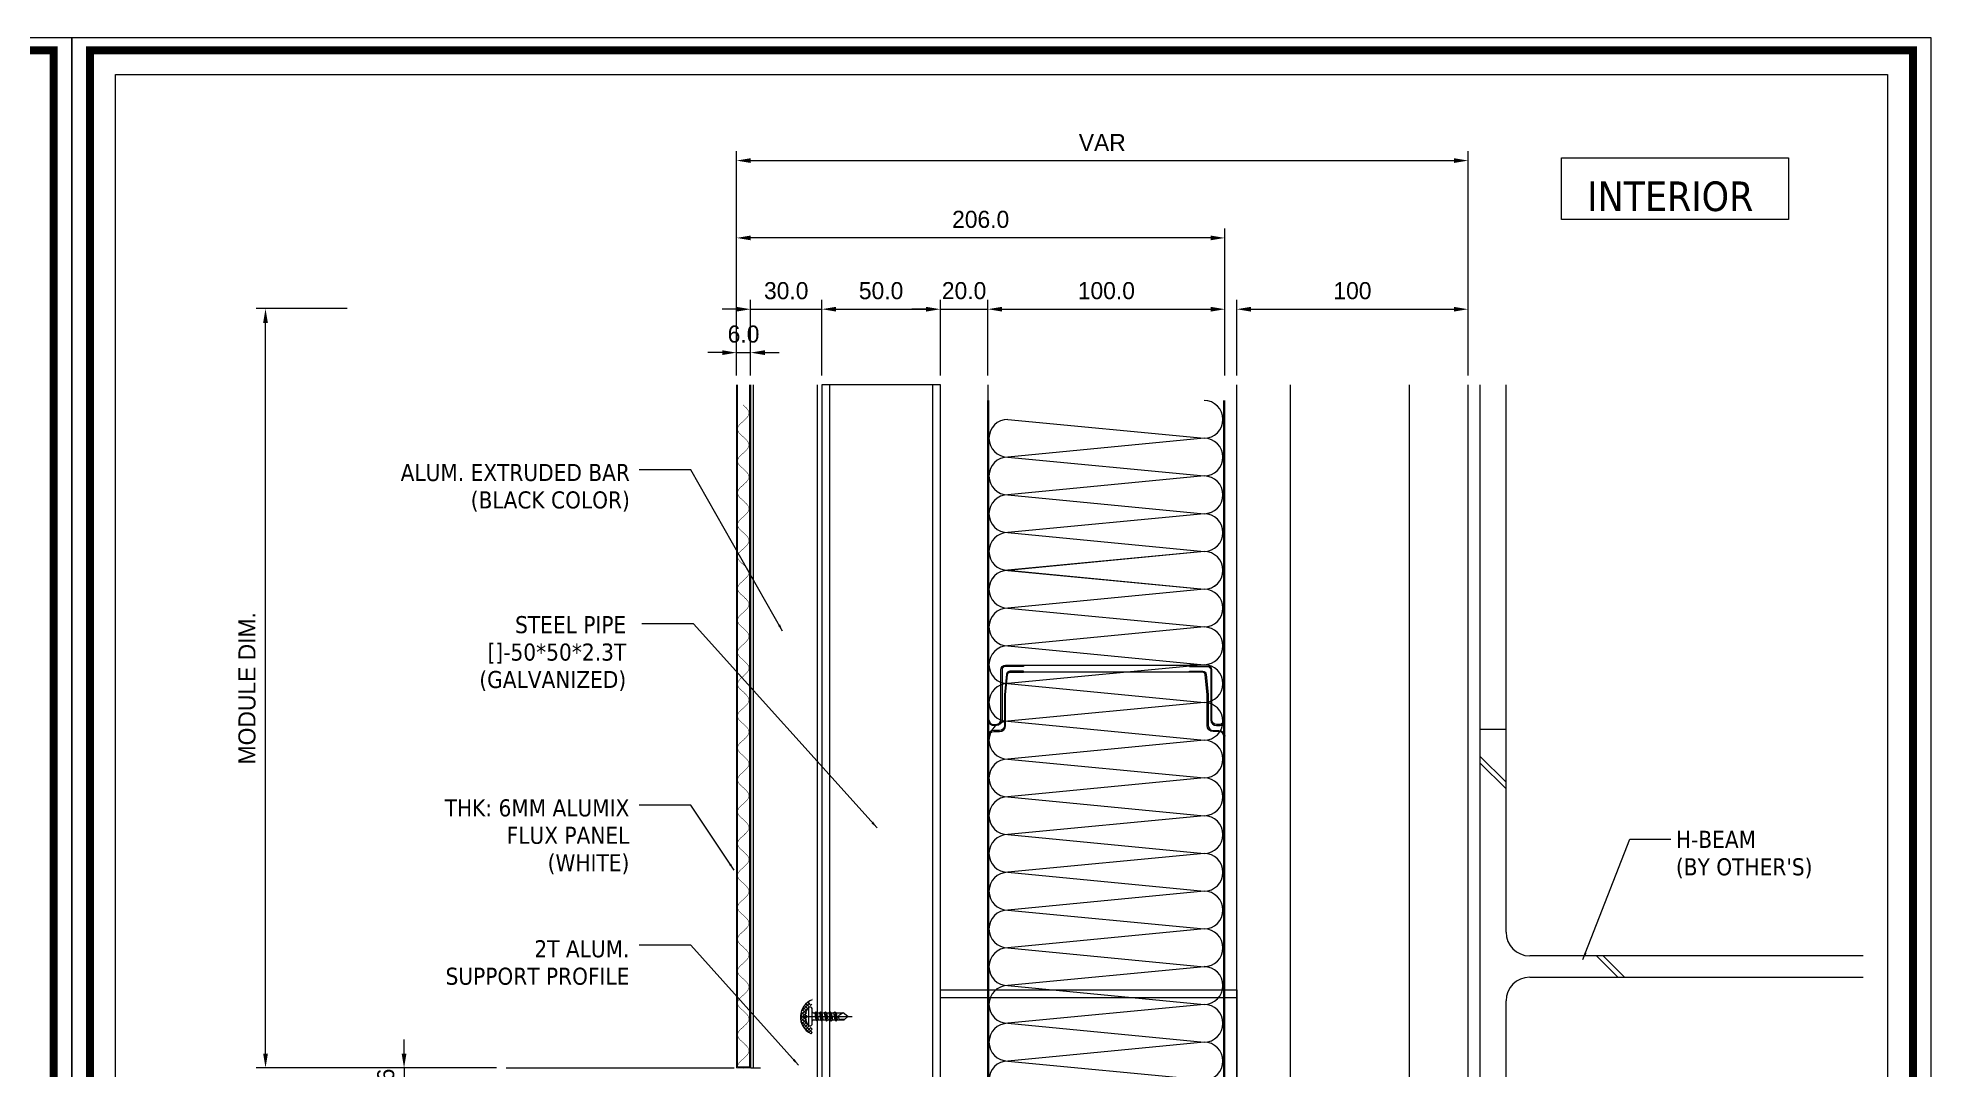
# Model space of a CAD drawing. Header units: millimetres. Extents: x 7297 to 60227, y -7497 to 19324.
# Drawn here: x 11745 to 12544, y 886 to 1321 of the extents above; entities that cross this region are included whole.
import ezdxf

# ---------------------------------------------------------------- set-up
doc = ezdxf.new("R2010")
doc.units = ezdxf.units.MM
doc.linetypes.add('HIDDEN', pattern=[0.375, 0.25, -0.125])
for name, color, linetype in [('NS_AL_MOLD', 7, 'Continuous'), ('NS_CAULKING', 8, 'Continuous'), ('NS_COL_D-GREY', 8, 'Continuous'), ('NS_COL_L-GREY', 8, 'Continuous'), ('NS_DIM', 1, 'Continuous'), ('NS_FORM', 7, 'Continuous'), ('NS_FRAME', 253, 'Continuous'), ('NS_INSUL', 8, 'Continuous'), ('NS_RIVET_SCREW', 1, 'Continuous'), ('NS_TEXT', 2, 'Continuous')]:
    doc.layers.add(name, color=color, linetype=linetype)
doc.layers.add('NS_AL_PANEL', color=32, linetype='Continuous', lineweight=9)
doc.styles.add('Expo M', font='Expo M.ttf')
doc.styles.add('HGTXT', font='romans.shx', dxfattribs={"bigfont": 'whgtxt.shx'})
doc.dimstyles.new('DS2', dxfattribs={"dimscale": 2, "dimtxt": 1.8, "dimasz": 1.5, "dimexe": 1, "dimexo": 1, "dimgap": 0.5, "dimtad": 1, "dimtoh": 1, "dimdec": 1, "dimzin": 1, "dimdsep": 46, "dimtxsty": 'Expo M', "dimcen": 2, "dimadec": 1, "dimazin": 0, "dimtfac": 1, "dimtdec": 4, "dimtix": 1, "dimtmove": 1, "dimatfit": 3, "dimfxl": 1, "dimtolj": 1, "dimtzin": 1, "dimarcsym": 0})
doc.dimstyles.new('N-SPACE', dxfattribs={"dimscale": 4, "dimtxt": 1.8, "dimasz": 1.5, "dimexe": 1, "dimexo": 1, "dimgap": 1, "dimtad": 1, "dimtoh": 1, "dimdec": 1, "dimzin": 1, "dimdsep": 46, "dimtxsty": 'Expo M', "dimcen": 2, "dimclrd": 1, "dimclre": 1, "dimclrt": 2, "dimadec": 1, "dimazin": 0, "dimtfac": 1, "dimtdec": 1, "dimtix": 1, "dimtmove": 1, "dimatfit": 3, "dimfxl": 1, "dimtolj": 1, "dimtzin": 1, "dimarcsym": 0})

# ---------------------------------------------------------------- blocks, each defined once
blk = doc.blocks.new('AL-TEMPLATE')
at = {"color": 8}
for p, q in [((2716.82, 1392.97), (2800.02, 1392.97)), ((2716.82, 1376.33), (2800.02, 1376.33)), ((2716.82, 1359.69), (2800.02, 1359.69)), ((2716.82, 1343.05), (2800.02, 1343.05)), ((2716.82, 1326.41), (2800.02, 1326.41)), ((2716.82, 1309.77), (2800.02, 1309.77)), ((2716.82, 1293.13), (2800.02, 1293.13)), ((2716.82, 1276.49), (2800.02, 1276.49)), ((2716.82, 1259.85), (2800.02, 1259.85)), ((2716.82, 1243.21), (2800.02, 1243.21)), ((2716.82, 1209.93), (2800.02, 1209.93)), ((2716.82, 1193.29), (2800.02, 1193.29)), ((2716.82, 1176.65), (2800.02, 1176.65)), ((2716.82, 1118.41), (2800.02, 1118.41)), ((2716.82, 1076.81), (2800.02, 1076.81)), ((2716.82, 1051.85), (2800.02, 1051.85))]:
    blk.add_line(p, q, dxfattribs=at)
at = {"color": 7, "ltscale": 2}
blk.add_lwpolyline([(1972.34, 1515.25), (1972.34, 921.25), (2812.34, 921.25), (2812.34, 1515.25)], close=True, dxfattribs=at)
at = {"color": 8}
for points, const_width in [([(1976.34, 1509.45), (2808.34, 1509.45), (2808.34, 927.05), (1976.34, 927.05)], 2.5), ([(2716.82, 1501.32), (2800.02, 1501.32), (2800.02, 1418.12), (2716.82, 1418.12)], 1.66), ([(2716.82, 1409.8), (2800.02, 1409.8), (2800.02, 1026.89), (2716.82, 1026.89)], 1.66)]:
    blk.add_lwpolyline(points, close=True, dxfattribs=dict(at, const_width=const_width))
at = {"color": 9}
blk.add_lwpolyline([(1984.07, 1501.32), (2709.08, 1501.32), (2709.08, 935.18), (1984.07, 935.18)], close=True, dxfattribs=at)
at = {"color": 8, "const_width": 1.66}
for points in [[(2716.82, 1226.57), (2800.02, 1226.57)], [(2716.82, 1160.01), (2800.02, 1160.01)]]:
    blk.add_lwpolyline(points, dxfattribs=at)
at = {"color": 146, "true_color": 0x105689, "insert": (2721.06, 1496.93), "char_height": 3.6698, "attachment_point": 1, "style": 'HGTXT'}
blk.add_mtext('{\\fExpo M|b0|i0|c129|p18;엔스페이스 (주)}', dxfattribs=at)
at = {"insert": (2720.94, 1489.17), "char_height": 2.3487, "attachment_point": 1, "style": 'HGTXT'}
blk.add_mtext('서울시 강남구 논현로 161길11 엔빌딩 4F\\PTEL 02 575-2077  FAX 02 575-2071', dxfattribs=at)
at = {"color": 8, "attachment_point": 1}
for s, insert, char_height, width in [('NOTE', (2720.76, 1404.73), 2.556, 438.9676), ('DESIGNED BYNOTE', (2719.01, 1224.39), 2.5559, 438.9676), ('DRAWN BYNOTE', (2719.56, 1209.04), 2.5559, 438.9676), ('CHECKED BYNOTE', (2719.56, 1192.25), 2.5559, 438.9676), ('APPROVED BYNOTE', (2720.1, 1175.04), 2.5559, 438.9676), ('DRAWING TITLE', (2720.1, 1158.4), 2.5559, 438.9675), ('SCALE', (2720.1, 1116.8), 2.556, 438.9675), ('{\\fﾱﾼﾸﾲ|b0|i0|c129|p49;DATE}', (2720.1, 1075.2), 2.5559, 438.9675), ('SHEET NO.', (2720.1, 1050.24), 2.556, 438.9675)]:
    blk.add_mtext(s, dxfattribs=dict(at, insert=insert, char_height=char_height, width=width))
blk = doc.blocks.new('*D580')
at = {"layer": 'NS_DIM', "color": 1, "lineweight": -2, "transparency": 16777216}
for p, q in [((12039.95, 1178.15), (12039.95, 1272.77)), ((12348.5, 1178.15), (12348.5, 1272.77)), ((12045.95, 1268.77), (12342.5, 1268.77))]:
    blk.add_line(p, q, dxfattribs=at)
at = {"layer": 'NS_DIM', "color": 1, "transparency": 16777216}
for points in [[(12045.95, 1269.77), (12045.95, 1267.77), (12039.95, 1268.77)], [(12342.5, 1269.77), (12342.5, 1267.77), (12348.5, 1268.77)]]:
    blk.add_solid(points, dxfattribs=at)
at = {"layer": 'NS_DIM', "color": 2, "transparency": 16777216, "insert": (12194.23, 1276.37), "char_height": 7.2, "attachment_point": 5, "style": 'Expo M'}
blk.add_mtext('\\A1;VAR', dxfattribs=at)
blk = doc.blocks.new('*D579')
at = {"layer": 'NS_DIM', "color": 1, "lineweight": -2, "transparency": 16777216}
for p, q in [((12250.95, 1178.15), (12250.95, 1210.1)), ((12256.95, 1206.1), (12342.5, 1206.1)), ((12348.5, 1178.15), (12348.5, 1210.1))]:
    blk.add_line(p, q, dxfattribs=at)
at = {"layer": 'NS_DIM', "color": 1, "transparency": 16777216}
for points in [[(12256.95, 1207.1), (12256.95, 1205.1), (12250.95, 1206.1)], [(12342.5, 1207.1), (12342.5, 1205.1), (12348.5, 1206.1)]]:
    blk.add_solid(points, dxfattribs=at)
at = {"layer": 'NS_DIM', "color": 2, "transparency": 16777216, "insert": (12299.73, 1213.88), "char_height": 7.2, "attachment_point": 5, "style": 'Expo M'}
blk.add_mtext('\\A1;100', dxfattribs=at)
blk = doc.blocks.new('*D578')
at = {"layer": 'NS_DIM', "color": 1, "lineweight": -2, "transparency": 16777216}
for p, q in [((12145.95, 1178.15), (12145.95, 1210.1)), ((12151.95, 1206.1), (12239.95, 1206.1)), ((12245.95, 1178.15), (12245.95, 1210.1))]:
    blk.add_line(p, q, dxfattribs=at)
at = {"layer": 'NS_DIM', "color": 1, "transparency": 16777216}
for points in [[(12151.95, 1207.1), (12151.95, 1205.1), (12145.95, 1206.1)], [(12239.95, 1207.1), (12239.95, 1205.1), (12245.95, 1206.1)]]:
    blk.add_solid(points, dxfattribs=at)
at = {"layer": 'NS_DIM', "color": 2, "transparency": 16777216, "insert": (12195.95, 1213.88), "char_height": 7.2, "attachment_point": 5, "style": 'Expo M'}
blk.add_mtext('\\A1;100.0', dxfattribs=at)
blk = doc.blocks.new('*D577')
at = {"layer": 'NS_DIM', "color": 1, "lineweight": -2, "transparency": 16777216}
for p, q in [((12075.95, 1178.15), (12075.95, 1210.1)), ((12081.95, 1206.1), (12119.95, 1206.1)), ((12125.95, 1178.15), (12125.95, 1210.1))]:
    blk.add_line(p, q, dxfattribs=at)
at = {"layer": 'NS_DIM', "color": 1, "transparency": 16777216}
for points in [[(12081.95, 1207.1), (12081.95, 1205.1), (12075.95, 1206.1)], [(12119.95, 1207.1), (12119.95, 1205.1), (12125.95, 1206.1)]]:
    blk.add_solid(points, dxfattribs=at)
at = {"layer": 'NS_DIM', "color": 2, "transparency": 16777216, "insert": (12100.95, 1213.88), "char_height": 7.2, "attachment_point": 5, "style": 'Expo M'}
blk.add_mtext('\\A1;50.0', dxfattribs=at)
blk = doc.blocks.new('*D576')
at = {"layer": 'NS_DIM', "color": 1, "lineweight": -2, "transparency": 16777216}
for p, q in [((12039.95, 1206.1), (12033.95, 1206.1)), ((12045.95, 1178.15), (12045.95, 1210.1)), ((12045.95, 1206.1), (12075.95, 1206.1)), ((12075.95, 1178.15), (12075.95, 1210.1)), ((12081.95, 1206.1), (12087.95, 1206.1))]:
    blk.add_line(p, q, dxfattribs=at)
at = {"layer": 'NS_DIM', "color": 1, "transparency": 16777216}
for points in [[(12039.95, 1207.1), (12039.95, 1205.1), (12045.95, 1206.1)], [(12081.95, 1207.1), (12081.95, 1205.1), (12075.95, 1206.1)]]:
    blk.add_solid(points, dxfattribs=at)
at = {"layer": 'NS_DIM', "color": 2, "transparency": 16777216, "insert": (12060.95, 1213.88), "char_height": 7.2, "attachment_point": 5, "style": 'Expo M'}
blk.add_mtext('\\A1;30.0', dxfattribs=at)
blk = doc.blocks.new('*D575')
at = {"layer": 'NS_DIM', "color": 1, "lineweight": -2, "transparency": 16777216}
for p, q in [((12039.95, 1178.15), (12039.95, 1191.79)), ((12045.95, 1178.15), (12045.95, 1191.79)), ((12033.95, 1187.79), (12027.95, 1187.79)), ((12039.95, 1187.79), (12045.95, 1187.79)), ((12051.95, 1187.79), (12057.95, 1187.79))]:
    blk.add_line(p, q, dxfattribs=at)
at = {"layer": 'NS_DIM', "color": 1, "transparency": 16777216}
for points in [[(12033.95, 1188.79), (12033.95, 1186.79), (12039.95, 1187.79)], [(12051.95, 1188.79), (12051.95, 1186.79), (12045.95, 1187.79)]]:
    blk.add_solid(points, dxfattribs=at)
at = {"layer": 'NS_DIM', "color": 2, "transparency": 16777216, "insert": (12042.95, 1195.57), "char_height": 7.2, "attachment_point": 5, "style": 'Expo M'}
blk.add_mtext('\\A1;6.0', dxfattribs=at)
blk = doc.blocks.new('*D568')
at = {"layer": 'NS_DIM', "color": 1, "lineweight": -2, "transparency": 16777216}
for p, q in [((11875.79, 1206.35), (11837.36, 1206.35)), ((11841.36, 892.19), (11841.36, 1200.35)), ((11938.78, 886.19), (11837.36, 886.19))]:
    blk.add_line(p, q, dxfattribs=at)
at = {"layer": 'NS_DIM', "color": 1, "transparency": 16777216}
for points in [[(11840.36, 1200.35), (11842.36, 1200.35), (11841.36, 1206.35)], [(11840.36, 892.19), (11842.36, 892.19), (11841.36, 886.19)]]:
    blk.add_solid(points, dxfattribs=at)
at = {"layer": 'NS_DIM', "color": 2, "transparency": 16777216, "insert": (11833.58, 1046.27), "char_height": 7.2, "attachment_point": 5, "rotation": 90, "style": 'Expo M'}
blk.add_mtext('\\A1;MODULE DIM.', dxfattribs=at)
blk = doc.blocks.new('*D567')
at = {"layer": 'NS_DIM', "color": 1, "lineweight": -2, "transparency": 16777216}
for p, q in [((11899.79, 892.19), (11899.79, 898.19)), ((11938.78, 886.19), (11895.79, 886.19)), ((11939.78, 880.19), (11895.79, 880.19)), ((11899.79, 886.19), (11899.79, 880.19)), ((11899.79, 874.19), (11899.79, 868.19))]:
    blk.add_line(p, q, dxfattribs=at)
at = {"layer": 'NS_DIM', "color": 1, "transparency": 16777216}
for points in [[(11898.79, 892.19), (11900.79, 892.19), (11899.79, 886.19)], [(11898.79, 874.19), (11900.79, 874.19), (11899.79, 880.19)]]:
    blk.add_solid(points, dxfattribs=at)
at = {"layer": 'NS_DIM', "color": 2, "transparency": 16777216, "insert": (11892.1, 883.19), "char_height": 7.2, "attachment_point": 5, "rotation": 90, "style": 'Expo M'}
blk.add_mtext('\\A1;6', dxfattribs=at)
blk = doc.blocks.new('sandwitch-p')
for p, q in [((-402.14, 2613.74), (-394.18, 2696.5)), ((-394.18, 2696.5), (-386.22, 2613.74)), ((-386.22, 2613.74), (-378.27, 2696.5)), ((-378.27, 2696.5), (-370.31, 2613.74)), ((-370.31, 2613.74), (-362.35, 2696.5)), ((-362.35, 2696.5), (-354.39, 2613.74)), ((-354.39, 2613.74), (-346.43, 2696.5)), ((-346.43, 2696.5), (-338.48, 2613.74)), ((-338.48, 2613.74), (-330.52, 2696.5)), ((-330.52, 2696.5), (-322.56, 2613.74))]:
    blk.add_line(p, q)
for points in [[(-322.56, 2705.28), (-410.1, 2705.28)], [(-322.56, 2704.78), (-410.1, 2704.78)], [(-322.56, 2605.78), (-410.1, 2605.78)], [(-322.56, 2605.28), (-410.1, 2605.28)]]:
    blk.add_lwpolyline(points)
for centre, start, end in [((-402.14, 2696.5), 0, 180), ((-386.22, 2696.5), 0, 180), ((-370.31, 2696.5), 0, 180), ((-354.39, 2696.5), 0, 180), ((-338.48, 2696.5), 0, 180), ((-394.18, 2613.74), 180, 0), ((-378.27, 2613.74), 180, 0), ((-362.35, 2613.74), 180, 0), ((-346.43, 2613.74), 180, 0), ((-330.52, 2613.74), 180, 0)]:
    blk.add_arc(centre, 7.96, start, end)
blk = doc.blocks.new('n-s-bar')
for p, q in [((1201.14, 1862.16), (1201.14, 1862.16)), ((1204.39, 1861.91), (1208.47, 1861.91)), ((1230.55, 1832.76), (1230.55, 1832.76))]:
    blk.add_line(p, q)
blk = doc.blocks.new('*D561')
at = {"layer": 'NS_DIM', "color": 1, "lineweight": -2, "transparency": 16777216}
for p, q in [((12039.95, 1178.15), (12039.95, 1240.16)), ((12245.95, 1178.15), (12245.95, 1240.16)), ((12239.95, 1236.16), (12045.95, 1236.16))]:
    blk.add_line(p, q, dxfattribs=at)
at = {"layer": 'NS_DIM', "color": 1, "transparency": 16777216}
for points in [[(12045.95, 1237.16), (12045.95, 1235.16), (12039.95, 1236.16)], [(12239.95, 1237.16), (12239.95, 1235.16), (12245.95, 1236.16)]]:
    blk.add_solid(points, dxfattribs=at)
at = {"layer": 'NS_DIM', "color": 2, "transparency": 16777216, "insert": (12142.95, 1243.95), "char_height": 7.2, "attachment_point": 5, "style": 'Expo M'}
blk.add_mtext('\\A1;206.0', dxfattribs=at)
blk = doc.blocks.new('*D560')
at = {"layer": 'NS_DIM', "color": 1, "lineweight": -2, "transparency": 16777216}
for p, q in [((12119.95, 1206.1), (12113.95, 1206.1)), ((12125.95, 1178.15), (12125.95, 1210.1)), ((12125.95, 1206.1), (12145.95, 1206.1)), ((12145.95, 1178.15), (12145.95, 1210.1)), ((12151.95, 1206.1), (12157.95, 1206.1))]:
    blk.add_line(p, q, dxfattribs=at)
at = {"layer": 'NS_DIM', "color": 1, "transparency": 16777216}
for points in [[(12119.95, 1207.1), (12119.95, 1205.1), (12125.95, 1206.1)], [(12151.95, 1207.1), (12151.95, 1205.1), (12145.95, 1206.1)]]:
    blk.add_solid(points, dxfattribs=at)
at = {"layer": 'NS_DIM', "color": 2, "transparency": 16777216, "insert": (12135.95, 1213.89), "char_height": 7.2, "attachment_point": 5, "style": 'Expo M'}
blk.add_mtext('\\A1;20.0', dxfattribs=at)
blk = doc.blocks.new('sandwitch-joint')
for p, q in [((2184.65, 1837.67), (2254.65, 1837.67)), ((2254.65, 1834.67), (2184.65, 1834.67))]:
    blk.add_line(p, q)
for points in [[(2170.15, 1814.67, 0.414214), (2172.15, 1812.67), (2173.15, 1812.67, 0.414213), (2175.15, 1814.67), (2175.15, 1835.67, -0.414213), (2177.15, 1837.67), (2184.65, 1837.67), (2184.65, 1837.17), (2177.15, 1837.17, 0.414213), (2175.65, 1835.67), (2175.65, 1814.67, -0.414213), (2173.15, 1812.17), (2172.15, 1812.17, -0.414214), (2169.65, 1814.67)], [(2269.15, 1814.67, -0.414214), (2267.15, 1812.67), (2266.15, 1812.67, -0.414213), (2264.15, 1814.67), (2264.15, 1835.67, 0.414213), (2262.15, 1837.67), (2254.65, 1837.67), (2254.65, 1837.17), (2262.15, 1837.17, -0.414213), (2263.65, 1835.67), (2263.65, 1814.67, 0.414213), (2266.15, 1812.17), (2267.15, 1812.17, 0.414214), (2269.65, 1814.67)], [(2170.15, 1807.67, -0.414213), (2172.15, 1809.67), (2174.65, 1809.67, 0.414213), (2177.15, 1812.17), (2177.15, 1825.15), (2178.01, 1833.77, -0.385314), (2179.01, 1834.67), (2184.65, 1834.67), (2184.65, 1835.17), (2179.01, 1835.17, 0.385314), (2177.52, 1833.82), (2176.65, 1825.17), (2176.65, 1812.17, -0.414213), (2174.65, 1810.17), (2172.15, 1810.17, 0.414213), (2169.65, 1807.67)], [(2269.15, 1807.67, 0.414213), (2267.15, 1809.67), (2264.65, 1809.67, -0.414213), (2262.15, 1812.17), (2262.15, 1825.15), (2261.29, 1833.77, 0.385314), (2260.29, 1834.67), (2254.65, 1834.67), (2254.65, 1835.17), (2260.29, 1835.17, -0.385314), (2261.79, 1833.82), (2262.65, 1825.17), (2262.65, 1812.17, 0.414213), (2264.65, 1810.17), (2267.15, 1810.17, -0.414213), (2269.65, 1807.67)]]:
    blk.add_lwpolyline(points, format="xyb")
blk = doc.blocks.new('피스')
for p, q in [((-4, 1.5), (-4, 1)), ((-4, 1.5), (4, 1.5)), ((-3, 0), (3, 0)), ((-0.5, 2.98), (-0.4, 2.3)), ((-0.4, 2.3), (0.4, 2.3)), ((0, 4.99), (0, -16.77)), ((0.5, 2.98), (0.4, 2.3)), ((4, 1.5), (4, 1)), ((2, -1.5), (-2, -2)), ((-1.5, -1.5), (-2, -2)), ((-2, -2), (-1.5, -2.5)), ((-1.5, -3.5), (-2, -4)), ((2, -3.5), (-2, -4)), ((-2, -4), (-1.5, -4.5)), ((-1.5, -5.5), (-2, -6)), ((2, -5.5), (-2, -6)), ((-2, -6), (-1.5, -6.5)), ((-1.5, -7.5), (-2, -8)), ((2, -7.5), (-2, -8)), ((-1.5, -0.5), (-1.5, -1.5)), ((1.5, -1), (-1.5, -1.5)), ((1.5, -2), (-1.5, -2.5)), ((-1.5, -2.5), (-1.5, -3.5)), ((1.5, -3), (-1.5, -3.5)), ((1.5, -4), (-1.5, -4.5)), ((-1.5, -4.5), (-1.5, -5.5)), ((1.5, -5), (-1.5, -5.5)), ((1.5, -6), (-1.5, -6.5)), ((-1.5, -6.5), (-1.5, -7.5)), ((1.5, -7), (-1.5, -7.5)), ((1.5, -0.5), (1.5, -1)), ((1.5, -1), (2, -1.5)), ((2, -1.5), (1.5, -2)), ((1.5, -2), (1.5, -3)), ((1.5, -3), (2, -3.5)), ((2, -3.5), (1.5, -4)), ((1.5, -4), (1.5, -5)), ((1.5, -5), (2, -5.5)), ((2, -5.5), (1.5, -6)), ((1.5, -6), (1.5, -7)), ((1.5, -7), (2, -7.5)), ((2, -7.5), (1.5, -8)), ((-2, -8), (-1.5, -8.5)), ((-1.5, -9.5), (-2, -10)), ((2, -9.5), (-2, -10)), ((-2, -10), (-1.5, -10.5)), ((1.5, -8), (-1.5, -8.5)), ((-1.5, -8.5), (-1.5, -9.5)), ((1.5, -9), (-1.5, -9.5)), ((1.5, -10), (-1.5, -10.5)), ((-1.5, -10.5), (-1.5, -13.5)), ((0, -15), (-1.5, -13.5)), ((-1.27, -13.54), (-1.27, -11.97)), ((0, -15), (-1.27, -13.54)), ((0, -15), (1.5, -13.03)), ((1.5, -13.03), (0.6, -11.47)), ((1.5, -8), (1.5, -9)), ((1.5, -9), (2, -9.5)), ((2, -9.5), (1.5, -10)), ((1.5, -10), (1.5, -13.03))]:
    blk.add_line(p, q)
for centre, radius, start, end in [((0, -3.08), 6.08, 94.71456, 131.11209), ((-3, 1), 1, 180, 270), ((-2, -0.5), 0.5, 0, 90), ((0, -3.08), 6.08, 48.88791, 85.28544), ((2, -0.5), 0.5, 90, 180), ((3, 1), 1, 270, 0), ((-0.27, -11.97), 1, 30.08633, 180)]:
    blk.add_arc(centre, radius, start, end)
blk = doc.blocks.new('N-SCREW')
blk.add_blockref('피스', (17.25, -1.03))
blk = doc.blocks.new('*U207')
blk.add_lwpolyline([(0, 0), (50, 0), (50, 690.42), (0, 690.42)], close=True)
at = {"linetype": 'HIDDEN'}
blk.add_lwpolyline([(3.2, 0), (46.8, 0), (46.8, 690.42), (3.2, 690.42)], close=True, dxfattribs=at)
blk = doc.blocks.new('*U205')
blk.add_lwpolyline([(0, 0), (50, 0), (50, 125), (0, 125)], close=True)
at = {"linetype": 'HIDDEN'}
blk.add_lwpolyline([(3.2, 0), (46.8, 0), (46.8, 125), (3.2, 125)], close=True, dxfattribs=at)

msp = doc.modelspace()

# ---------------------------------------------------------------- hatches: boundary and pattern name
at = {"layer": 'NS_CAULKING', "extrusion": (0, 0, -1)}
h = msp.add_hatch(dxfattribs=at)
h.set_pattern_fill('ANSI37', color=256, scale=0.3, angle=270, style=0, pattern_type=2)
h.set_pattern_definition([(315, (-93719.9823, 756550.6156), (0.6735192091, 0.6735192091), []), (45, (-93719.9823, 756550.6156), (-0.6735192091, 0.6735192091), [])])
h.paths.add_polyline_path([(-12070.28, 914.07), (-12071.95, 912.82), (-12071.95, 912.56), (-12071.32, 912.56), (-12071.29, 912.56), (-12071.27, 912.56), (-12071.24, 912.56), (-12071.21, 912.56), (-12071.18, 912.56), (-12071.15, 912.55), (-12071.12, 912.55), (-12071.09, 912.54), (-12071.06, 912.54), (-12071.02, 912.53), (-12070.99, 912.53), (-12070.96, 912.52), (-12070.93, 912.51), (-12070.9, 912.5), (-12070.87, 912.49), (-12070.84, 912.48), (-12070.81, 912.47), (-12070.78, 912.46), (-12070.75, 912.45), (-12070.72, 912.44), (-12070.69, 912.42), (-12070.66, 912.41), (-12070.63, 912.39), (-12070.6, 912.38), (-12070.58, 912.36), (-12070.55, 912.34), (-12070.52, 912.32), (-12070.49, 912.3), (-12070.47, 912.28), (-12070.44, 912.26), (-12070.41, 912.24), (-12070.39, 912.22), (-12070.36, 912.2), (-12070.34, 912.18), (-12070.32, 912.15), (-12070.29, 912.13), (-12070.27, 912.1), (-12070.25, 912.08), (-12070.23, 912.05), (-12070.21, 912.03), (-12070.19, 912), (-12070.17, 911.97), (-12070.15, 911.95), (-12070.13, 911.92), (-12070.12, 911.89), (-12070.1, 911.86), (-12070.08, 911.83), (-12070.07, 911.81), (-12070.05, 911.78), (-12070.04, 911.75), (-12070.03, 911.72), (-12070.02, 911.69), (-12070.01, 911.66), (-12070, 911.63), (-12069.99, 911.6), (-12069.98, 911.57), (-12069.97, 911.54), (-12069.96, 911.51), (-12069.95, 911.48), (-12069.95, 911.45), (-12069.94, 911.43), (-12069.94, 911.4), (-12069.93, 911.37), (-12069.93, 911.34), (-12069.82, 910.92), (-12069.72, 910.5), (-12069.68, 910.29), (-12069.64, 910.07), (-12069.6, 909.86), (-12069.57, 909.64), (-12069.54, 909.42), (-12069.51, 909.21), (-12069.49, 908.99), (-12069.48, 908.77), (-12069.46, 908.55), (-12069.45, 908.33), (-12069.45, 908.11), (-12069.44, 907.89), (-12069.45, 907.67), (-12069.45, 907.45), (-12069.46, 907.23), (-12069.48, 907.02), (-12069.49, 906.8), (-12069.51, 906.58), (-12069.54, 906.36), (-12069.57, 906.14), (-12069.6, 905.93), (-12069.64, 905.71), (-12069.68, 905.5), (-12069.72, 905.29), (-12069.82, 904.86), (-12069.93, 904.45), (-12069.93, 904.42), (-12069.94, 904.39), (-12069.94, 904.36), (-12069.95, 904.33), (-12069.95, 904.31), (-12069.96, 904.28), (-12069.97, 904.25), (-12069.98, 904.22), (-12069.98, 904.19), (-12069.99, 904.16), (-12070, 904.13), (-12070.01, 904.11), (-12070.02, 904.08), (-12070.04, 904.05), (-12070.05, 904.02), (-12070.06, 903.99), (-12070.08, 903.96), (-12070.09, 903.94), (-12070.11, 903.91), (-12070.12, 903.88), (-12070.14, 903.86), (-12070.16, 903.83), (-12070.17, 903.8), (-12070.19, 903.78), (-12070.21, 903.75), (-12070.23, 903.73), (-12070.25, 903.7), (-12070.27, 903.68), (-12070.3, 903.65), (-12070.32, 903.63), (-12070.34, 903.61), (-12070.36, 903.59), (-12070.39, 903.57), (-12070.41, 903.54), (-12070.44, 903.52), (-12070.46, 903.5), (-12070.49, 903.49), (-12070.52, 903.47), (-12070.54, 903.45), (-12070.57, 903.43), (-12070.6, 903.42), (-12070.62, 903.4), (-12070.65, 903.38), (-12070.68, 903.37), (-12070.71, 903.36), (-12070.74, 903.34), (-12070.77, 903.33), (-12070.79, 903.32), (-12070.82, 903.31), (-12070.85, 903.3), (-12070.88, 903.29), (-12070.91, 903.28), (-12070.94, 903.27), (-12070.97, 903.26), (-12071, 903.26), (-12071.03, 903.25), (-12071.06, 903.25), (-12071.09, 903.24), (-12071.12, 903.24), (-12071.14, 903.23), (-12071.17, 903.23), (-12071.2, 903.23), (-12071.23, 903.23), (-12071.26, 903.23), (-12071.95, 903.23), (-12071.95, 900.38), (-12071.72, 900.47), (-12071.48, 900.58), (-12071.25, 900.69), (-12071.02, 900.81), (-12070.79, 900.93), (-12070.57, 901.07), (-12070.35, 901.21), (-12070.13, 901.37), (-12069.92, 901.53), (-12069.71, 901.7), (-12069.51, 901.87), (-12069.31, 902.06), (-12069.12, 902.25), (-12068.93, 902.44), (-12068.76, 902.65), (-12068.59, 902.86), (-12068.42, 903.08), (-12068.27, 903.3), (-12068.12, 903.52), (-12067.98, 903.76), (-12067.85, 903.99), (-12067.73, 904.23), (-12067.61, 904.47), (-12067.51, 904.72), (-12067.41, 904.97), (-12067.32, 905.21), (-12067.25, 905.47), (-12067.18, 905.72), (-12067.12, 905.97), (-12067.06, 906.22), (-12067.02, 906.47), (-12066.99, 906.72), (-12066.96, 906.97), (-12066.94, 907.23), (-12066.93, 907.48), (-12066.93, 907.74), (-12066.94, 908), (-12066.95, 908.27), (-12066.98, 908.53), (-12067.01, 908.79), (-12067.05, 909.05), (-12067.11, 909.32), (-12067.17, 909.58), (-12067.24, 909.84), (-12067.32, 910.1), (-12067.41, 910.35), (-12067.51, 910.6), (-12067.61, 910.85), (-12067.73, 911.1), (-12067.85, 911.34), (-12067.98, 911.58), (-12068.12, 911.81), (-12068.27, 912.03), (-12068.43, 912.25), (-12068.59, 912.47), (-12068.75, 912.67), (-12068.93, 912.87), (-12069.11, 913.07), (-12069.29, 913.25), (-12069.48, 913.43), (-12069.68, 913.6), (-12069.88, 913.77), (-12070.08, 913.92)], flags=0)

# ---------------------------------------------------------------- linework, layer by layer
at = {"layer": 'NS_AL_PANEL'}
for p, q in [((12039.95, 1174.15), (12039.95, 886.19)), ((12040.45, 1174.15), (12040.45, 886.69)), ((12045.45, 1174.15), (12045.45, 886.69)), ((12045.95, 1174.15), (12045.95, 886.19)), ((12040.45, 886.69), (12045.95, 886.69)), ((12039.95, 886.19), (12045.95, 886.19))]:
    msp.add_line(p, q, dxfattribs=at)
at = {"layer": 'NS_AL_PANEL', "const_width": 0.208}
msp.add_lwpolyline([(12042.86, 1165.72), (12043.52, 1165.02), (12044.18, 1164.4), (12044.67, 1163.82), (12045, 1163.29), (12045.18, 1162.78), (12045.24, 1162.28), (12045.18, 1161.79), (12045, 1161.28), (12044.67, 1160.75), (12044.18, 1160.17), (12043.52, 1159.55), (12042.86, 1158.85), (12042.17, 1158.3), (12041.5, 1157.67), (12041.01, 1157.1), (12040.69, 1156.56), (12040.51, 1156.06), (12040.45, 1155.56), (12040.51, 1155.07), (12040.69, 1154.56), (12041.01, 1154.03), (12041.5, 1153.45), (12042.17, 1152.82), (12042.86, 1152.27), (12043.52, 1151.58), (12044.18, 1150.95), (12044.67, 1150.38), (12045, 1149.84), (12045.18, 1149.33), (12045.24, 1148.84), (12045.18, 1148.35), (12045, 1147.84), (12044.67, 1147.31), (12044.18, 1146.73), (12043.52, 1146.1), (12042.86, 1145.41), (12042.17, 1144.86), (12041.5, 1144.23), (12041.01, 1143.66), (12040.69, 1143.12), (12040.51, 1142.61), (12040.45, 1142.12), (12040.51, 1141.63), (12040.69, 1141.12), (12041.01, 1140.58), (12041.5, 1140.01), (12042.17, 1139.38), (12042.86, 1138.83), (12043.52, 1138.14), (12044.18, 1137.51), (12044.67, 1136.93), (12045, 1136.4), (12045.18, 1135.89), (12045.24, 1135.4), (12045.18, 1134.9), (12045, 1134.4), (12044.67, 1133.86), (12044.18, 1133.29), (12043.52, 1132.66), (12042.86, 1131.97), (12042.17, 1131.42), (12041.5, 1130.79), (12041.01, 1130.21), (12040.69, 1129.68), (12040.51, 1129.17), (12040.45, 1128.68), (12040.51, 1128.18), (12040.69, 1127.67), (12041.01, 1127.14), (12041.5, 1126.57), (12042.17, 1125.94), (12042.86, 1125.39), (12043.52, 1124.69), (12044.18, 1124.06), (12044.67, 1123.49), (12045, 1122.96), (12045.18, 1122.45), (12045.24, 1121.95), (12045.18, 1121.46), (12045, 1120.95), (12044.67, 1120.42), (12044.18, 1119.84), (12043.52, 1119.21), (12042.86, 1118.52), (12042.17, 1117.97), (12041.5, 1117.34), (12041.01, 1116.77), (12040.69, 1116.23), (12040.51, 1115.73), (12040.45, 1115.23), (12040.51, 1114.74), (12040.69, 1114.23), (12041.01, 1113.7), (12041.5, 1113.12), (12042.17, 1112.49), (12042.86, 1111.94), (12043.52, 1111.25), (12044.18, 1110.62), (12044.67, 1110.05), (12045, 1109.51), (12045.18, 1109), (12045.24, 1108.51), (12045.18, 1108.02), (12045, 1107.51), (12044.67, 1106.97), (12044.18, 1106.4), (12043.52, 1105.77), (12042.86, 1105.08), (12042.17, 1104.53), (12041.5, 1103.9), (12041.01, 1103.32), (12040.69, 1102.79), (12040.51, 1102.28), (12040.45, 1101.79), (12040.51, 1101.29), (12040.69, 1100.79), (12041.01, 1100.25), (12041.5, 1099.68), (12042.17, 1099.05), (12042.86, 1098.5), (12043.52, 1097.81), (12044.18, 1097.18), (12044.67, 1096.6), (12045, 1096.07), (12045.18, 1095.56), (12045.24, 1095.07), (12045.18, 1094.57), (12045, 1094.07), (12044.67, 1093.53), (12044.18, 1092.96), (12043.52, 1092.33), (12042.86, 1091.64), (12042.17, 1091.08), (12041.5, 1090.46), (12041.01, 1089.88), (12040.69, 1089.35), (12040.51, 1088.84), (12040.45, 1088.35), (12040.51, 1087.85), (12040.69, 1087.34), (12041.01, 1086.81), (12041.5, 1086.23), (12042.17, 1085.61), (12042.86, 1085.06), (12043.52, 1084.36), (12044.18, 1083.73), (12044.67, 1083.16), (12045, 1082.62), (12045.18, 1082.12), (12045.24, 1081.62), (12045.18, 1081.13), (12045, 1080.62), (12044.67, 1080.09), (12044.18, 1079.51), (12043.52, 1078.88), (12042.86, 1078.19), (12042.17, 1077.64), (12041.5, 1077.01), (12041.01, 1076.44), (12040.69, 1075.9), (12040.51, 1075.4), (12040.45, 1074.9), (12040.51, 1074.41), (12040.69, 1073.9), (12041.01, 1073.37), (12041.5, 1072.79), (12042.17, 1072.16), (12042.86, 1071.61), (12043.52, 1070.92), (12044.18, 1070.29), (12044.67, 1069.72), (12045, 1069.18), (12045.18, 1068.67), (12045.24, 1068.18), (12045.18, 1067.69), (12045, 1067.18), (12044.67, 1066.64), (12044.18, 1066.07), (12043.52, 1065.44), (12042.86, 1064.75), (12042.17, 1064.2), (12041.5, 1063.57), (12041.01, 1062.99), (12040.69, 1062.46), (12040.51, 1061.95), (12040.45, 1061.46), (12040.51, 1060.96), (12040.69, 1060.46), (12041.01, 1059.92), (12041.5, 1059.35), (12042.17, 1058.72), (12042.86, 1058.17), (12043.52, 1057.48), (12044.18, 1056.85), (12044.67, 1056.27), (12045, 1055.74), (12045.18, 1055.23), (12045.24, 1054.74), (12045.18, 1054.24), (12045, 1053.74), (12044.67, 1053.2), (12044.18, 1052.63), (12043.52, 1052), (12042.86, 1051.3), (12042.17, 1050.75), (12041.5, 1050.13), (12041.01, 1049.55), (12040.69, 1049.02), (12040.51, 1048.51), (12040.45, 1048.01), (12040.51, 1047.52), (12040.69, 1047.01), (12041.01, 1046.48), (12041.5, 1045.9), (12042.17, 1045.28), (12042.86, 1044.73), (12043.52, 1044.03), (12044.18, 1043.4), (12044.67, 1042.83), (12045, 1042.29), (12045.18, 1041.79), (12045.24, 1041.29), (12045.18, 1040.8), (12045, 1040.29), (12044.67, 1039.76), (12044.18, 1039.18), (12043.52, 1038.55), (12042.86, 1037.86), (12042.17, 1037.31), (12041.5, 1036.68), (12041.01, 1036.11), (12040.69, 1035.57), (12040.51, 1035.07), (12040.45, 1034.57), (12040.51, 1034.08), (12040.69, 1033.57), (12041.01, 1033.04), (12041.5, 1032.46), (12042.17, 1031.83), (12042.86, 1031.28), (12043.52, 1030.59), (12044.18, 1029.96), (12044.67, 1029.39), (12045, 1028.85), (12045.18, 1028.34), (12045.24, 1027.85), (12045.18, 1027.36), (12045, 1026.85), (12044.67, 1026.31), (12044.18, 1025.74), (12043.52, 1025.11), (12042.86, 1024.42), (12042.17, 1023.87), (12041.5, 1023.24), (12041.01, 1022.66), (12040.69, 1022.13), (12040.51, 1021.62), (12040.45, 1021.13), (12040.51, 1020.63), (12040.69, 1020.13), (12041.01, 1019.59), (12041.5, 1019.02), (12042.17, 1018.39), (12042.86, 1017.84), (12043.52, 1017.15), (12044.18, 1016.52), (12044.67, 1015.94), (12045, 1015.41), (12045.18, 1014.9), (12045.24, 1014.41), (12045.18, 1013.91), (12045, 1013.4), (12044.67, 1012.87), (12044.18, 1012.3), (12043.52, 1011.67), (12042.86, 1010.97), (12042.17, 1010.42), (12041.5, 1009.79), (12041.01, 1009.22), (12040.69, 1008.69), (12040.51, 1008.18), (12040.45, 1007.68), (12040.51, 1007.19), (12040.69, 1006.68), (12041.01, 1006.15), (12041.5, 1005.57), (12042.17, 1004.94), (12042.86, 1004.39), (12043.52, 1003.7), (12044.18, 1003.07), (12044.67, 1002.5), (12045, 1001.96), (12045.18, 1001.46), (12045.24, 1000.96), (12045.18, 1000.47), (12045, 999.96), (12044.67, 999.43), (12044.18, 998.85), (12043.52, 998.22), (12042.86, 997.53), (12042.17, 996.98), (12041.5, 996.35), (12041.01, 995.78), (12040.69, 995.24), (12040.51, 994.73), (12040.45, 994.24), (12040.51, 993.75), (12040.69, 993.24), (12041.01, 992.71), (12041.5, 992.13), (12042.17, 991.5), (12042.86, 990.95), (12043.52, 990.26), (12044.18, 989.63), (12044.67, 989.05), (12045, 988.52), (12045.18, 988.01), (12045.24, 987.52), (12045.18, 987.03), (12045, 986.52), (12044.67, 985.98), (12044.18, 985.41), (12043.52, 984.78), (12042.86, 984.09), (12042.17, 983.54), (12041.5, 982.91), (12041.01, 982.33), (12040.69, 981.8), (12040.51, 981.29), (12040.45, 980.8), (12040.51, 980.3), (12040.69, 979.8), (12041.01, 979.26), (12041.5, 978.69), (12042.17, 978.06), (12042.86, 977.51), (12043.52, 976.81), (12044.18, 976.19), (12044.67, 975.61), (12045, 975.08), (12045.18, 974.57), (12045.24, 974.08), (12045.18, 973.58), (12045, 973.07), (12044.67, 972.54), (12044.18, 971.96), (12043.52, 971.34), (12042.86, 970.64), (12042.17, 970.09), (12041.5, 969.46), (12041.01, 968.89), (12040.69, 968.36), (12040.51, 967.85), (12040.45, 967.35), (12040.51, 966.86), (12040.69, 966.35), (12041.01, 965.82), (12041.5, 965.24), (12042.17, 964.61), (12042.86, 964.06), (12043.52, 963.37), (12044.18, 962.74), (12044.67, 962.17), (12045, 961.63), (12045.18, 961.13), (12045.24, 960.63), (12045.18, 960.14), (12045, 959.63), (12044.67, 959.1), (12044.18, 958.52), (12043.52, 957.89), (12042.86, 957.2), (12042.17, 956.65), (12041.5, 956.02), (12041.01, 955.45), (12040.69, 954.91), (12040.51, 954.4), (12040.45, 953.91), (12040.51, 953.42), (12040.69, 952.91), (12041.01, 952.37), (12041.5, 951.8), (12042.17, 951.17), (12042.86, 950.62), (12043.52, 949.93), (12044.18, 949.3), (12044.67, 948.72), (12045, 948.19), (12045.18, 947.68), (12045.24, 947.19), (12045.18, 946.69), (12045, 946.19), (12044.67, 945.65), (12044.18, 945.08), (12043.52, 944.45), (12042.86, 943.76), (12042.17, 943.21), (12041.5, 942.58), (12041.01, 942), (12040.69, 941.47), (12040.51, 940.96), (12040.45, 940.47), (12040.51, 939.97), (12040.69, 939.47), (12041.01, 938.93), (12041.5, 938.36), (12042.17, 937.73), (12042.86, 937.18), (12043.52, 936.48), (12044.18, 935.86), (12044.67, 935.28), (12045, 934.75), (12045.18, 934.24), (12045.24, 933.75), (12045.18, 933.25), (12045, 932.74), (12044.67, 932.21), (12044.18, 931.63), (12043.52, 931.01), (12042.86, 930.31), (12042.17, 929.76), (12041.5, 929.13), (12041.01, 928.56), (12040.69, 928.02), (12040.51, 927.52), (12040.45, 927.02), (12040.51, 926.53), (12040.69, 926.02), (12041.01, 925.49), (12041.5, 924.91), (12042.17, 924.28), (12042.86, 923.73), (12043.52, 923.04), (12044.18, 922.41), (12044.67, 921.84), (12045, 921.3), (12045.18, 920.8), (12045.24, 920.3), (12045.18, 919.81), (12045, 919.3), (12044.67, 918.77), (12044.18, 918.19), (12043.52, 917.56), (12042.86, 916.87), (12042.17, 916.32), (12041.5, 915.69), (12041.01, 915.12), (12040.69, 914.58), (12040.51, 914.07), (12040.45, 913.58), (12040.51, 913.09), (12040.69, 912.58), (12041.01, 912.04), (12041.5, 911.47), (12042.17, 910.84), (12042.86, 910.29), (12043.52, 909.6), (12044.18, 908.97), (12044.67, 908.39), (12045, 907.86), (12045.18, 907.35), (12045.24, 906.86), (12045.18, 906.36), (12045, 905.86), (12044.67, 905.32), (12044.18, 904.75), (12043.52, 904.12), (12042.86, 903.43), (12042.17, 902.88), (12041.5, 902.25), (12041.01, 901.67), (12040.69, 901.14), (12040.51, 900.63), (12040.45, 900.14), (12040.51, 899.64), (12040.69, 899.13), (12041.01, 898.6), (12041.5, 898.03), (12042.17, 897.4), (12042.86, 896.85), (12043.52, 896.15), (12044.18, 895.53), (12044.67, 894.95), (12045, 894.42), (12045.18, 893.91), (12045.24, 893.41), (12045.18, 892.92), (12045, 892.41), (12044.67, 891.88), (12044.18, 891.3), (12043.52, 890.68), (12042.86, 889.98), (12042.17, 889.43), (12041.5, 888.8), (12041.01, 888.23), (12040.69, 887.69), (12040.51, 887.19), (12040.45, 886.69)], dxfattribs=at)
at = {"layer": 'NS_CAULKING'}
msp.add_arc((12074.72, 907.66), 7.78, 110.78624, 243.96718, dxfattribs=at)
at = {"layer": 'NS_COL_D-GREY'}
for p, q in [((12353.5, 1174.15), (12353.5, 483.73)), ((12364.5, 943.44), (12364.5, 1174.15)), ((12364.5, 1028.94), (12353.5, 1028.94)), ((12353.5, 1017.7), (12364.5, 1006.7)), ((12353.5, 1014.88), (12364.5, 1003.88)), ((12515.09, 933.44), (12374.5, 933.44)), ((12402.59, 933.44), (12411.59, 924.44)), ((12405.47, 933.39), (12414.42, 924.44)), ((12374.5, 924.44), (12515.09, 924.44)), ((12364.5, 483.73), (12364.5, 914.44))]:
    msp.add_line(p, q, dxfattribs=at)
for centre, start, end in [((12374.5, 943.44), 180, 270), ((12374.5, 914.44), 90, 180)]:
    msp.add_arc(centre, 10, start, end, dxfattribs=at)
at = {"layer": 'NS_COL_L-GREY'}
for p, q in [((12045.95, 1174.15), (12045.95, 886.17)), ((12046.95, 1174.15), (12046.95, 886.19)), ((12073.95, 1174.15), (12073.95, 483.73))]:
    msp.add_line(p, q, dxfattribs=at)
at = {"layer": 'NS_DIM'}
msp.add_line((11942.78, 886.19), (12038.95, 886.19), dxfattribs=at)
at = {"layer": 'NS_FRAME'}
for p, q in [((12145.95, 1174.15), (12145.95, 483.73)), ((12250.95, 483.73), (12250.95, 1174.15)), ((12273.63, 483.73), (12273.63, 1174.15)), ((12323.74, 483.73), (12323.74, 1174.15)), ((12348.5, 483.73), (12348.5, 1174.15))]:
    msp.add_line(p, q, dxfattribs=at)
at = {"layer": 'NS_TEXT'}
msp.add_lwpolyline([(12387.86, 1269.91), (12483.6, 1269.91), (12483.6, 1243.92), (12387.86, 1243.92)], close=True, dxfattribs=at)

# ---------------------------------------------------------------- block references
at = {"layer": 'NS_AL_MOLD', "xscale": -1, "rotation": 180}
msp.add_blockref('n-s-bar', (10841.65, 2748.11), dxfattribs=at)
at = {"layer": 'NS_FORM', "xscale": 1.32, "yscale": 1.32, "zscale": 1.32, "rotation": 270}
for p in [(9759.56, 3924), (10543.64, 3924)]:
    msp.add_blockref('AL-TEMPLATE', p, dxfattribs=at)
at = {"layer": 'NS_FRAME'}
msp.add_blockref('*U207', (12075.95, 483.73), dxfattribs=at)
at = {"layer": 'NS_FRAME', "xscale": -1, "rotation": 270}
msp.add_blockref('*U205', (12125.95, 869.14), dxfattribs=at)
at = {"layer": 'NS_INSUL', "rotation": 270}
for p in [(9540.67, 757.52), (9540.67, 741.6), (9540.67, 662.02), (9540.67, 582.44), (9540.67, 502.86)]:
    msp.add_blockref('sandwitch-p', p, dxfattribs=at)
at = {"layer": 'NS_INSUL'}
msp.add_blockref('sandwitch-joint', (9976.3, -781.67), dxfattribs=at)
at = {"layer": 'NS_RIVET_SCREW', "rotation": 89.99999999999999}
msp.add_blockref('N-SCREW', (12070.92, 890.64), dxfattribs=at)

# ---------------------------------------------------------------- texts
at = {"layer": 'NS_TEXT', "line_spacing_factor": 0.963855}
for s, insert, char_height, width, attachment_point in [('\\fTahoma;INTERIOR', (12398.76, 1247.25), 12.48, 89.1314, 7), ('\\pxqr;{\\fTahoma|b0|i0|c0|p34;ALUM. EXTRUDED BAR\\P(BLACK COLOR)}', (11887.34, 1140.86), 7.2, 107.6748, 1), ('\\pxqr;{\\fTahoma|b0|i0|c0|p34;STEEL PIPE\\P[]-50*50*2\\fTahoma|b0|i0|c129|p34;.3\\fTahoma|b0|i0|c0|p34;T\\P(GALVANIZED)}', (11922.45, 1076.7), 7.2, 71.0245, 1), ('\\pxqr;{\\fTahoma|b0|i0|c0|p34;T\\fTahoma|b0|i0|c129|p34;HK: 6MM\\fTahoma|b0|i0|c0|p34; \\fTahoma|b0|i0|c129|p34;ALUMIX\\fTahoma|b0|i0|c0|p34; \\fTahoma|b0|i0|c129|p34;FLUX \\fTahoma|b0|i0|c0|p34;PANEL\\P(WHITE)}', (11894.37, 999.44), 7.2, 100.4284, 1), ("\\fTahoma;H-BEAM\\P(BY OTHER'S)", (12436.13, 986.16), 7.2, 66.8903, 1), ('\\pxqr;{\\fTahoma|b0|i0|c0|p34;2T ALUM.\\PSUPPORT PROFILE}', (11905.77, 940.03), 7.2, 89.0477, 1)]:
    msp.add_mtext(s, dxfattribs=dict(at, insert=insert, char_height=char_height, width=width, attachment_point=attachment_point))

# ---------------------------------------------------------------- dimensions: what is measured, and where the dimension line sits
at = {"layer": 'NS_DIM'}
for base, p1, text, picture, middle in [((12348.5, 1268.77), (12039.95, 1174.15), 'VAR', '*D580', (12194.23, 1276.37)), ((12348.5, 1206.1), (12250.95, 1174.15), '100', '*D579', (12299.73, 1213.88))]:
    dim = msp.add_linear_dim(base=base, p1=p1, p2=(12348.5, 1174.15), text=text, dimstyle='N-SPACE', dxfattribs=at)
    dim.commit()
    dim.dimension.update_dxf_attribs({"geometry": picture, "text_midpoint": middle})
for base, p1, p2, picture, middle in [((12039.95, 1236.16), (12245.95, 1174.15), (12039.95, 1174.15), '*D561', (12142.95, 1243.95)), ((12075.95, 1206.1), (12045.95, 1174.15), (12075.95, 1174.15), '*D576', (12060.95, 1213.88)), ((12125.95, 1206.1), (12075.95, 1174.15), (12125.95, 1174.15), '*D577', (12100.95, 1213.88)), ((12145.95, 1206.1), (12125.95, 1174.15), (12145.95, 1174.15), '*D560', (12135.95, 1213.89)), ((12245.95, 1206.1), (12145.95, 1174.15), (12245.95, 1174.15), '*D578', (12195.95, 1213.88)), ((12045.95, 1187.79), (12039.95, 1174.15), (12045.95, 1174.15), '*D575', (12042.95, 1195.57))]:
    dim = msp.add_linear_dim(base=base, p1=p1, p2=p2, dimstyle='N-SPACE', dxfattribs=at)
    dim.commit()
    dim.dimension.update_dxf_attribs({"geometry": picture, "text_midpoint": middle})
for base, p2, angle, text, picture, middle in [((11841.36, 1206.35), (11879.79, 1206.35), 90, 'MODULE DIM.', '*D568', (11833.58, 1046.27)), ((11899.79, 880.19), (11943.78, 880.19), 270, '6', '*D567', (11892.1, 883.19))]:
    dim = msp.add_linear_dim(base=base, p1=(11942.78, 886.19), p2=p2, angle=angle, text=text, dimstyle='N-SPACE', dxfattribs=at)
    dim.commit()
    dim.dimension.update_dxf_attribs({"geometry": picture, "text_midpoint": middle})

# ---------------------------------------------------------------- leaders
for points in [[(12059.43, 1070.29), (12020.69, 1138.35), (11998.89, 1138.35)], [(12099.26, 987.42), (12021.9, 1073.38), (12000.09, 1073.38)], [(12038.95, 969.53), (12020.69, 997.03), (11998.89, 997.03)], [(12396.92, 931.86), (12416.77, 982.66), (12434.01, 982.66)], [(12066.12, 887.36), (12020.69, 938), (11998.89, 938)]]:
    msp.add_leader(points, dimstyle='DS2', override={"dimgap": 0.5, "dimtad": 0}, dxfattribs=at)

doc.saveas('drawing.dxf')
